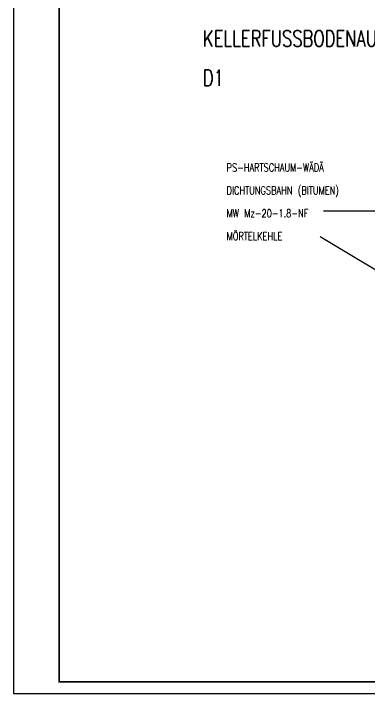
# Model space of a CAD drawing. Extents: x 0 to 21025, y 0 to 14850.
# Drawn here: x 0 to 3892, y 0 to 7425 of the extents above; entities that cross this region are included whole.
import ezdxf

# ---------------------------------------------------------------- set-up
doc = ezdxf.new("R2010")
doc.units = 0
doc.header["$LTSCALE"] = 175
doc.layers.get('0').update_dxf_attribs({"linetype": 'CONTINUOUS'})
doc.layers.add('BEMASSUNG', color=7, linetype='CONTINUOUS')
doc.layers.add('LEGENDE-70', color=7, linetype='CONTINUOUS')
doc.styles.get("Standard").update_dxf_attribs({"font": 'TXT.SHX', "width": 0.75})

msp = doc.modelspace()

# ---------------------------------------------------------------- linework, layer by layer
msp.add_lwpolyline([(0, 0), (21025, 0), (21025, 14850), (0, 14850)], close=True)
at = {"const_width": 17.5}
msp.add_lwpolyline([(500, 125), (20900, 125), (20900, 14725), (500, 14725)], close=True, dxfattribs=at)
at = {"layer": 'BEMASSUNG'}
for points in [[(3390, 5270), (6320, 5270)], [(3355, 4990), (4255, 4450), (5770, 4450), (6140, 4265)]]:
    msp.add_lwpolyline(points, dxfattribs=at)

# ---------------------------------------------------------------- texts
at = {"layer": 'BEMASSUNG', "width": 0.75}
for s, p in [('PS-HARTSCHAUM-WÄDÄ', (2330, 5700)), ('DICHTUNGSBAHN (BITUMEN)', (2330, 5450)), ('MW Mz-20-1.8-NF', (2330, 5200)), ('MÖRTELKEHLE', (2330, 4950))]:
    msp.add_text(s, height=87.5, dxfattribs=at).set_placement(p)
at = {"layer": 'LEGENDE-70', "width": 0.75}
for s, p in [('KELLERFUSSBODENAUFBAU MIT FUNDAMENTENANSCHLUSS', (2070, 7065)), ('D1', (2070, 6635))]:
    msp.add_text(s, height=175, dxfattribs=at).set_placement(p)

doc.saveas('drawing.dxf')
